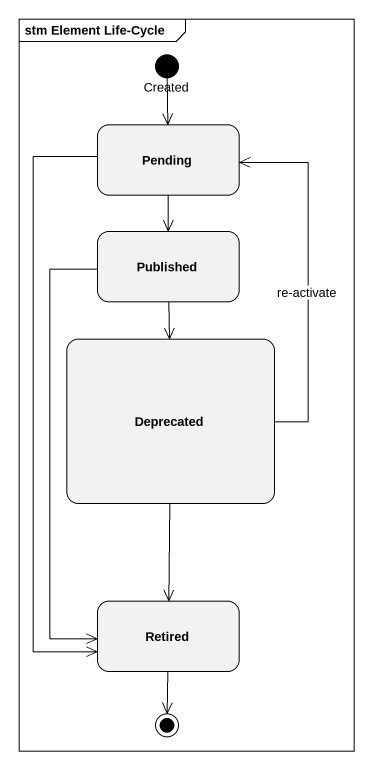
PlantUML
@startuml
mainframe stm Element Life-Cycle
hide empty description
state Created <<start>>
state Pending
state Published
state Deprecated
state Retired
Created --> Pending
Pending --> Published
Pending --> Retired
Published --> Deprecated
Published --> Retired
Deprecated -up-> Pending : re-activate
Deprecated --> Retired
Retired --> [*]
@enduml
